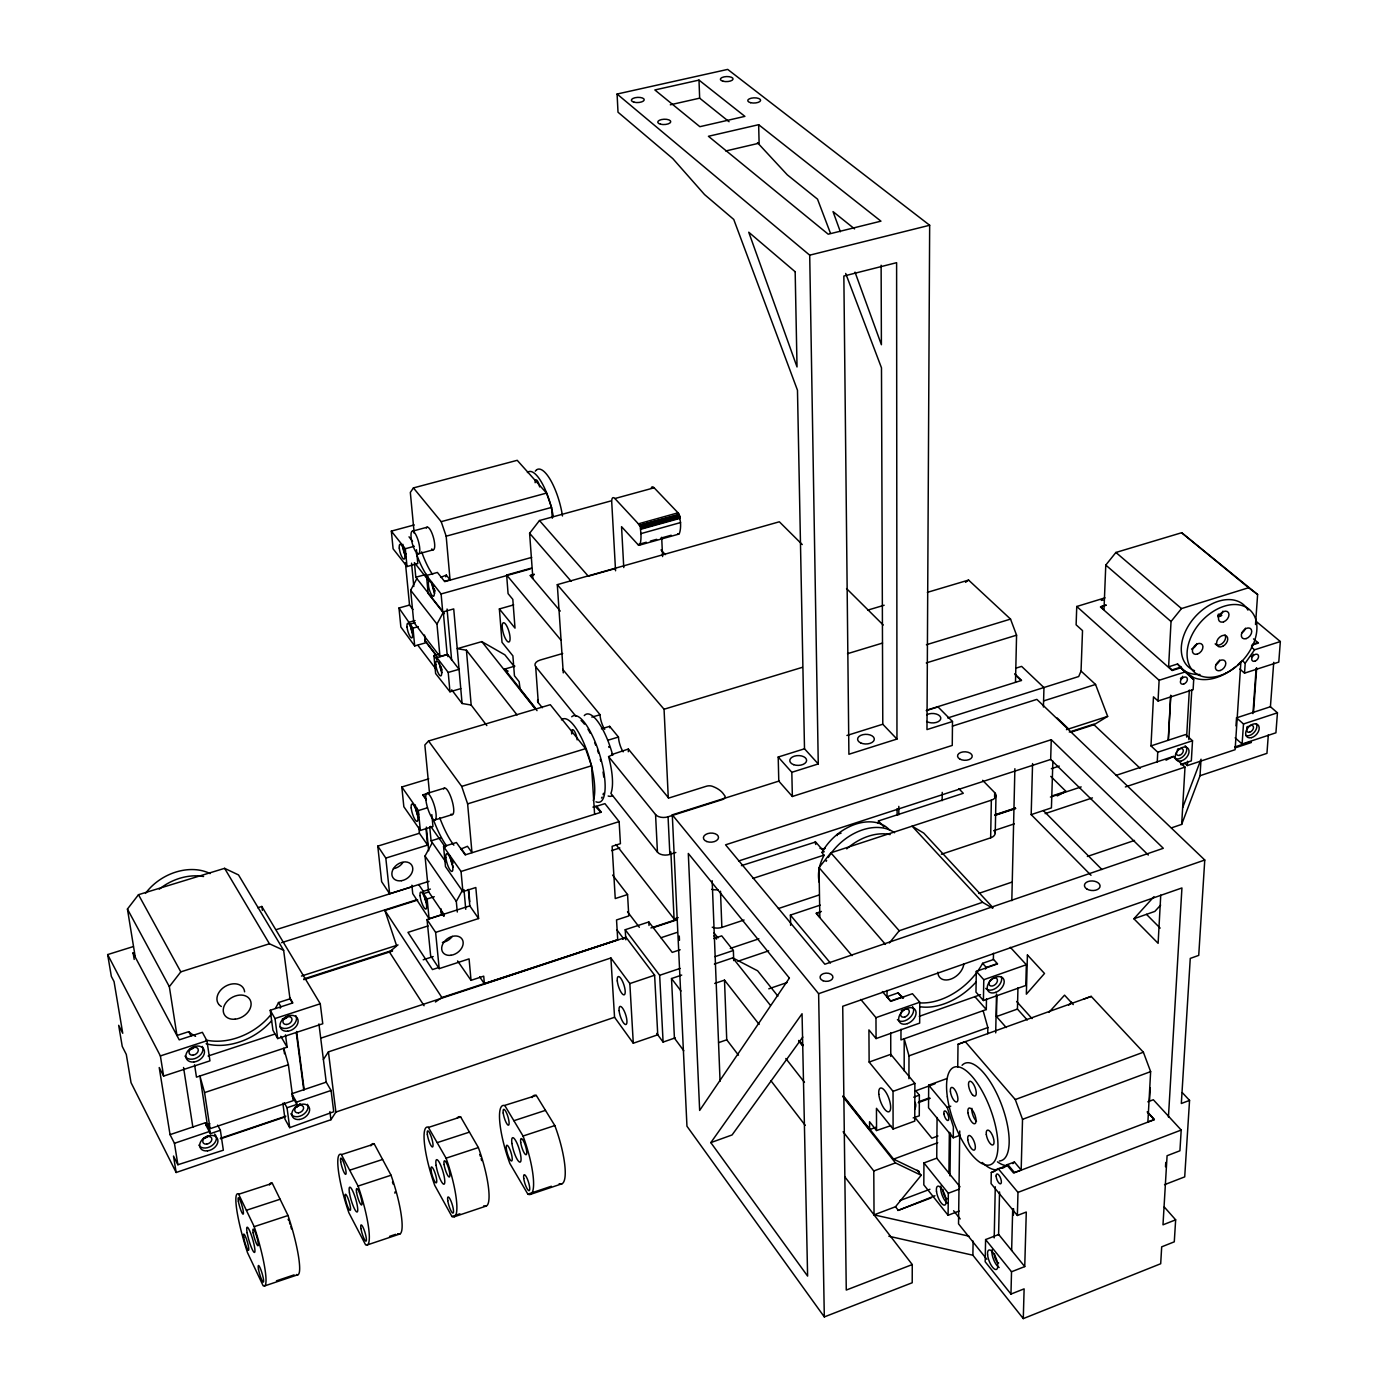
<?xml version="1.0" encoding="UTF-8"?>
<svg xmlns="http://www.w3.org/2000/svg" width="1388" height="1388" viewBox="0 0 1388 1388"><rect width="100%" height="100%" fill="white"/><g stroke="black" fill="none" stroke-linecap="round" stroke-linejoin="round"><path stroke-width="1.5" d="M900.968 1029.237L900.968 1039.924L986.295 1009.544L986.486 998.909M904.178 1070.877L904.195 1038.779L908.984 1055.852L908.932 1078.719M844.876 1176.92L912.263 1264.572L912.211 1282.755L824.316 1316.917L686.956 1126.223L672.295 814.843L779.397 780.924M882.386 991.553L890.68 1001.355L912.454 993.721L919.758 1002.223L919.671 1023.112L876.071 1038.571L868.923 1029.913L869.131 1062.063L890.784 1054.325L914.883 1083.438L914.761 1121.088L893.091 1129.051L876.453 1108.318L876.557 1130.543L890.801 1125.633M915.785 1090.777L919.359 1095.115L919.272 1115.813L913.183 1117.913M937.074 1117.496L936.744 1158.165L923.94 1162.953L923.818 1184.849L948.091 1215.263L959.108 1211.047M804.502 748.791L797.475 390.236L733.749 219.443L704.549 194.563L672.816 158.614L618.007 112.202L617.087 94.037L727.694 69.4L929.665 225.255L926.976 729.585L952.498 721.517L952.255 745.425L792.357 796.486L778.789 781.114L778.2 757.033L804.502 748.791L818.261 763.938L791.819 772.301L778.2 757.033M946.946 1078.545L928.676 1085.173L928.537 1107.815L953.261 1137.778L960.236 1135.193M942.157 800.685L942.226 792.375M948.091 1215.263L948.316 1193.246L923.94 1162.953M948.924 1173.172L949.357 1132.382M949.999 1175.862L950.468 1133.024M953.261 1137.778L953.383 1126.796L947.258 1107.485L928.676 1085.173M957.737 1067.181L958.015 1044.296L965.267 1041.642L1015.287 1099.556L1022.522 1119.335L1021.169 1169.997L1014.489 1172.53L1007.757 1164.515L1007.029 1165.347A59.129 22.243 69.5 0 1 1005.242 1166.805M959.733 1130.994L958.535 1223.869L986.833 1259.28M993.27 959.125L997.59 963.879L976.302 971.34L975.972 992.108L983.415 1000.505L1025.784 985.48L1026.339 964.729L1010.308 947.275M1164.272 1206.987L1175.653 1219.826L1174.283 1241.826L1161.687 1246.84L1160.698 1263.739L1023.286 1318.6L972.884 1255.22L973.109 1241.115M741.418 865.644L815.277 842.1A12.388 8.814 -41.8 0 0 815.797 844.494M983.415 1000.505L983.78 979.702L976.302 971.34M941.376 854.245L990.65 837.832L991.344 800.182A9.404 5.552 1.6 0 0 994.693 792.635L982.617 780.316M987.736 1033.782L987.857 1027.571L983.12 1010.672M1010.967 1294.067L1011.522 1271.772L1024.743 1266.585L998.701 1234.505L985.601 1239.571L985.168 1261.744L1010.967 1294.067L1024.118 1288.862L1023.286 1318.6M994.606 796.816L994.693 792.635M995.248 833.043L995.994 795.428M993.496 953.261L993.374 959.559L982.583 963.324L981.698 964.938A56.318 38.239 -42.1 0 1 941.827 999.169L939.433 1000.019A56.318 38.239 -42.1 0 1 920.886 1002.934M837.12 835.593L837.138 834.431L841.076 833.147M1147.425 1112.118L1154.33 1119.665L1013.587 1173.034L1006.977 1165.139L991.292 1172.53L991.067 1183.6L1017.369 1215.472L1026.287 1212.036L1024.743 1266.585M995.699 1032.863L996.497 993.947M1006.231 1027.536L996.497 1016.554L996.931 995.265M994.207 1237.905L995.283 1186.809M998.579 1235.285L999.551 1191.945M1015.495 682.202L1016.571 635.184L1010.533 619.1L968.581 580.08L927.392 592.346M1011.817 900.691L1014.888 768.709M958.813 788.644L963.289 793.294L878.465 820.95L878.448 822.078A12.319 8.727 -42.5 0 1 878.222 823.414M1027.241 1019.989L1017.439 1009.059L1017.959 987.805M1011.644 1250.449L1012.702 1208.601M1013.414 1215.107L1013.57 1208.722M1017.369 1215.472L1017.977 1192.396L998.076 1168.505M1091.02 875.29L1031.18 814.617L1032.568 763.574M1043.412 707.013L1043.967 687.598L1021.603 666.379L1016.033 668.114M1148.31 855.043L1050.664 759.462L1051.271 739.7L725.56 844.824L824.854 964.226L1163.318 848.294L1051.271 739.7M1052.885 761.179L1051.427 807.885L1031.18 814.617M1105.022 597.846L1076.758 606.487L1076.116 624.826L1082.519 630.603L1081.044 671.063L1078.702 676.529L947.709 717.96M1140.155 768.31L1093.97 724.744L1107.659 716.381L1095.548 684.457L1081.044 671.063M1255.515 624.531L1257.615 594.515L1181.656 532.732L1115.9 552.459L1105.785 565.072L1103.998 609.575L1100.753 606.695L1105.993 605.099M1157.228 762.29L1157.748 752.209L1150.982 745.911L1153.48 696.845L1158.043 700.992L1193.125 689.68L1193.697 679.721L1180.928 667.749L1172.149 670.543L1100.406 606.955L1106.115 605.203M1158.043 700.992L1159.119 680.276L1076.758 606.487M1235.875 666.483A47.366 32.34 -48.3 0 1 1217.155 677.327L1215.229 677.951A47.366 32.34 -48.3 0 1 1193.94 677.726L1186.046 672.538A47.313 32.34 -48.3 0 1 1181.639 667.992L1180.997 667.038L1172.045 669.884L1168.609 666.83L1171.038 621.512L1181.5 608.569L1248.593 587.731L1257.615 594.515M1168.245 739.908L1170.674 695.336M1168.366 740.203L1170.795 695.475M958.015 1044.296L1091.194 996.393L1143.382 1052.225L1150.635 1071.623L1147.893 1121.955L1154.348 1119.509L1147.303 1111.805M1149.524 1100.875L1150.236 1087.914M1160.75 895.087L1158.112 943.32L1133.892 918.769L1153.949 896.683M1186.619 737.08L1189.342 690.044M1171.437 827.873L1181.674 824.385L1185.005 767.113L1173.433 756.425L1116.021 775.389M1237.593 664.973A47.366 32.34 -48.3 0 0 1240.889 661.781L1235.112 749.694L1187.347 765.569L1187.608 761.249M1188.874 739.683L1191.772 690.062M1165.504 1166.77L1165.764 1162.433M1168.436 1117.045L1181.934 887.956L842.724 1006.283L846.264 1290.059L912.263 1264.572M1150.982 745.911L1185.664 734.53L1192.518 740.758L1191.338 760.867L1181.153 764.25M1181.674 824.385L1200.03 775.719L1201.036 759.219L1182.645 807.677M1147.841 1101.812L1153.324 1099.747L1181.205 1130.04L1179.921 1150.773L1167.082 1155.718L1162.988 1224.823L1175.653 1219.826M1182.298 1092.634L1189.551 1100.389L1184.71 1176.868L1164.532 1184.693M952.411 726.132L1036.871 699.379L1204.767 860.022L1198.729 955.378L1190.262 958.414L1181.327 1103.495L1189.551 1100.389M1235.979 725.855L1236.535 717.856L1270.419 706.735L1277.446 712.807L1275.919 732.795L1242.104 744.02L1235.164 737.843M1244.533 673.128L1245.21 663.204L1254.579 649.792L1280.343 641.551L1278.782 662.093L1244.533 673.128L1239.831 669.085M1242.104 744.02L1243.492 723.981L1236.535 717.856M1252.93 713.623L1256.14 668.357M1253.52 712.287L1256.678 667.819M1268.32 734.894L1266.949 753.354L1200.03 775.719M1270.419 706.735L1273.733 662.319M440.638 577.391L446.294 575.1L450.042 579.768L444.576 581.294M446.294 575.1L446.103 575.864A44.277 12.388 74.6 0 1 445.791 576.835M460.816 849.074L467.478 846.298L471.972 852.596L467.617 803.86L461.701 786.406L428.562 740.984L424.849 744.957L429.482 792.947L422.681 794.873L426.272 799.939M595.747 806.896L600.831 812.206M292.382 1002.899L289.988 998.822L278.502 1002.552L277.756 1004.114A55.85 41.449 -30.7 0 1 275.327 1008.417M280.133 1008.209L280.879 1006.647L278.502 1002.552M439.961 656.489L436.977 624.097L443.327 612.247L447.144 654.425L439.961 656.489L413.763 622.31L410.675 590.264L416.868 578.588M444.108 914.553L428.545 891.651L425.023 856.032L432.327 842.637M457.294 912.02L456.305 901.419L462.863 889.517M985.428 969.084L986.313 967.471L997.122 963.688M819.232 882.3A45.179 31.82 -42 0 1 823.952 855.511L821.991 852.475L823.119 850.48A45.127 31.803 -41.9 0 1 889.448 829.885L889.76 830.25M133.422 946.529L107.657 954.58L111.335 976.371L114.059 981.628L122.734 1033.279L118.674 1025.316L122.248 1046.431L126.291 1054.429L131.045 1082.675L176.155 1172.496L330.934 1119.734L335.896 1112.066L614.554 1017.283L633.292 1043.221L657.756 1034.806L654.616 975.226L626.04 937.299L320.68 1038.207M323.387 1059.46L328.418 1051.878L610.894 957.98L629.84 983.572L633.292 1043.221M552.285 518.227L551.557 507.401L546.525 493.087L517.221 460.313L413.433 487.917L410.328 492.428L414.197 533.218M710.83 1142.619L802.056 1013.743L807.608 1276.092L710.83 1142.619L732.083 1134.95L802.784 1037.044M135.243 957.043L127.436 909.053L138.488 894.687L224.613 868.333L238.51 874.926L283.638 950.294L289.988 998.822M195.569 1036.333A55.85 41.449 -30.7 0 1 190.191 1032.88L188.733 1031.666L176.97 1035.483L169.336 986.66L180.804 971.86L269.428 943.771L283.638 950.294M534.276 574.545L530.476 575.604L532.888 578.466L529.609 533.27L539.481 520.535L611.032 500.912M820.1 912.228L816.508 913.425L819.857 917.381L819.024 867.621L830.857 852.822L991.344 800.182M889.361 942.99L899.216 930.758L982.548 902.304L992.68 908.203M843.123 1131.775L873.781 1170.969L874.041 1214.864L895.503 1206.745L921.198 1175.289L917.138 1170.223M1021.169 1169.997L1014.42 1161.999L1013.691 1162.832A59.077 22.347 69.5 0 1 1012.824 1163.63M1048.964 1012.32L1064.544 995.161L1073.254 1004.6M1068.656 1005.242L1071.536 1002.119M1160.646 905.097L1154.833 911.413L1133.892 918.769M965.528 582.318L968.581 580.08M435.433 1001.997L441.887 997.521L617.729 939.745L484.395 983.797L479.658 976.805M622.744 939.346L626.04 937.299M1001.858 1168.176L1006.977 1165.139M1057.257 795.914L1065.932 791.351L1050.768 776.378M1166.024 760.19L1173.433 756.425M1017.977 1192.396L1181.205 1130.04M1007.757 1164.515L1014.42 1161.999M1000.071 1168.106L995.491 1169.789A59.164 22.173 69.6 0 1 982.253 1162.467M991.292 1172.53L994.832 1171.194M897.88 1210.51L934.974 1195.762M899.823 1209.781L931.07 1197.948M948.316 1193.246L959.403 1189.048M899.702 1200.672L929.943 1189.273M873.781 1170.969L895.451 1162.901L921.198 1175.289M1022.522 1119.335L1150.635 1071.623M937.941 1135.974L931.869 1138.229L914.761 1117.271M844.633 1097.492L893.577 1159.136L937.75 1142.74M1015.287 1099.556L1143.382 1052.225M842.88 1095.965L869.599 1129.624L876.036 1127.264M947.258 1107.485L950.745 1106.201M1083.334 999.273L1091.194 996.393M918.873 1101.673L928.884 1098.029M918.197 1102.679L930.255 1098.272M914.935 1091.089L934.991 1083.802M913.72 1097.179L919.359 1095.115M282.857 1103.286L285.008 1119.196L289.71 1127.646L333.727 1111.753L331.073 1090.465L326.232 1082.154L318.928 1023.928M893.091 1129.051L893.039 1091.35L914.883 1083.438M996.497 1016.554L1017.439 1009.059M908.984 1055.852L987.857 1027.571M919.307 1016.328L980.483 994.693M860.786 999.447L875.967 1017.647L919.758 1002.223M983.78 979.702L1026.339 964.729M887.019 990.39L887.036 996.723L898.123 992.854L899.25 994.12A56.318 38.239 -42.1 0 0 903.605 997.746M902.877 998.371L901.732 997.105L890.645 1000.991L887.036 996.723M718.62 1042.631L726.739 1039.803L738.485 1055.192M672.295 814.843L818.625 993.687L1204.767 860.022M656.732 1033.418L663.1 1042.076L675.331 1037.842M768.796 988.811L787.065 982.548M978.714 893.421L1011.522 882.265M1087.377 856.465L1134.534 840.434M714.699 983.45L724.501 980.119L759.149 1024.413M737.896 961.259L768.674 950.849M220.432 1138.316L285.841 1116.178M220.518 1138.802L284.714 1117.062M730.296 948.438L758.906 938.809M217.638 1125.13L220.362 1130.266L210.386 1133.632L205.875 1125.061L209.866 1123.725M629.84 983.572L654.616 975.226M680.155 949.756L672.226 952.394L648.821 921.944L625.225 929.717L659.664 975.296L680.137 968.408M714.941 956.679L733.367 950.485L733.731 960.617M210.074 1128.687L204.574 1092.599L199.907 1075.995L207.072 1122.979L210.074 1128.687L293.18 1100.684L288.392 1064.735L283.759 1048.304L284.488 1053.752M174.437 1143.296L210.022 1131.289L205.528 1122.719L170.047 1134.638L174.437 1143.296L177.89 1164.74L223.347 1150.218L220.362 1130.266M289.71 1127.646L287.038 1107.745L296.841 1104.449L296.529 1102.124L331.073 1090.465M683.798 1050.785L674.429 1038.155L671.514 978.54L681.716 975.087M714.386 964.07L732.743 957.859L757.622 970.802L777.905 996.15M790.639 925.362L790.397 915.091L820.221 905.115M821.384 911.465L816.075 913.235L851.989 955.655M326.232 1082.154L291.775 1093.744L296.529 1102.124M389.525 1236.378L395.615 1234.331M367.352 1244.897L399.935 1233.967M451.915 1216.478L452.384 1216.721A46.88 9.647 73.2 0 0 455.819 1215.021L456.166 1214.066A46.88 9.647 73.2 0 0 452.384 1178.811L451.621 1175.844A46.88 9.647 73.2 0 0 446.069 1158.182L428.25 1127.143A46.88 9.647 73.2 0 0 424.988 1129.294L424.659 1130.3A46.88 9.647 73.2 0 0 428.562 1165.209L429.326 1168.089A46.88 9.647 73.2 0 0 434.704 1185.3L451.915 1216.478L459.879 1213.806M454.362 1216.738L486.321 1206.016M559.208 1183.634L559.728 1183.843A46.359 11.052 72.8 0 0 563.684 1182.003L564.118 1181.032A46.359 11.052 72.8 0 0 561.203 1145.933L560.44 1143.001A46.359 11.052 72.8 0 0 554.818 1125.564L536.323 1095.462L504.382 1105.49A46.533 10.653 72.9 0 0 500.738 1107.745L500.357 1108.752A46.533 10.653 72.9 0 0 503.688 1143.573L504.434 1146.436A46.533 10.653 72.9 0 0 509.864 1163.491L527.856 1194.148L551.366 1186.254M530.546 1194.339L561.984 1183.773M276.472 1280.812L294.135 1274.878M264.622 1285.93L298.073 1274.67M712.252 927.219A9.629 6.02 -2.3 0 0 721.864 927.392L744.072 920.001M778.39 908.55L818.781 895.104M713.796 938.496L721.725 935.859L733.367 950.485M1180.98 764.84L1185.092 763.487L1187.347 765.569M1234.817 746.97L1250.935 741.626M660.948 937.75L677.066 932.406M1235.251 747.854L1251.351 742.511M204.574 1092.599L288.392 1064.735M993.704 830.718L1014.264 823.882M1045.129 813.611L1092.443 797.892M1125.356 786.944L1185.005 767.113M1157.748 752.209L1192.518 740.758M1243.492 723.981L1277.446 712.807M457.589 960.947L471.035 980.344L483.718 976.163L484.395 983.797M615.925 844.511L674.082 918.96L678.177 917.607M285.494 1034.893L287.125 1047.194L196.471 1077.14L194.563 1064.77M650.903 927.947L677.483 919.168M653.28 927.652L675.678 920.244M995.092 814.756L1015.374 808.059M1051.792 796.035L1065.932 791.351M995.317 814.982L1015.582 808.284M995.075 815.363L1015.582 808.579M1050.421 797.059L1081.183 786.909M254.212 1226.645A48.042 7.079 73.7 0 1 259.66 1244.828L260.458 1247.864A48.042 7.079 73.7 0 1 265.802 1283.432L265.611 1284.351A48.042 7.079 73.7 0 1 263.13 1285.722L247.498 1252.653A48.042 7.079 73.7 0 1 242.206 1234.956L241.425 1232.006A48.042 7.079 73.7 0 1 236.012 1196.768L236.186 1195.797A48.042 7.079 73.7 0 1 238.51 1193.94L254.212 1226.645L288.027 1215.524A47.851 7.53 73.6 0 1 293.51 1233.602L294.291 1236.639A47.851 7.53 73.6 0 1 299.374 1272.154L299.149 1273.074A47.851 7.53 73.6 0 1 296.494 1274.496M821.991 852.475L824.194 851.746L815.277 841.562M208.096 1056.008L274.824 1034.095M752.99 878.413L824.229 855.043M170.047 1134.638L159.221 1067.545L163.628 1076.082L209.952 1060.848L206.933 1040.74L202.37 1032.325L179.226 1039.855L132.918 952.758M289.606 997.399L292.868 1002.917L270.226 1010.273L272.95 1030.278L277.704 1038.571L322.762 1023.754L320.264 1003.767L261.829 906.468L257.734 907.735M358.087 1186.063A47.348 8.484 73.4 0 1 363.587 1203.934L364.385 1206.918A47.348 8.484 73.4 0 1 368.861 1242.312L368.583 1243.249A47.348 8.484 73.4 0 1 365.582 1244.81L348.856 1212.73A47.348 8.484 73.4 0 1 343.513 1195.328L342.749 1192.413A47.348 8.484 73.4 0 1 338.169 1157.366L338.412 1156.378A47.348 8.484 73.4 0 1 341.257 1154.348L358.087 1186.063L391.052 1175.237A47.157 8.918 73.3 0 1 396.569 1193.021L397.35 1196.005A47.157 8.918 73.3 0 1 401.566 1231.347L401.253 1232.284A47.157 8.918 73.3 0 1 398.096 1233.897L397.645 1233.654M446.069 1158.182L478.374 1147.581A46.706 10.063 73.1 0 1 483.944 1165.157L484.707 1168.106A46.706 10.063 73.1 0 1 488.229 1203.327L487.847 1204.281A46.706 10.063 73.1 0 1 484.273 1206.016L483.787 1205.79M504.885 1105.681L523.05 1136.026L554.818 1125.564M738.607 860.994L1050.664 759.462M107.657 954.58L160.383 1055.921L206.933 1040.74M270.226 1010.273L274.998 1018.532L320.264 1003.767M438.573 967.575L432.466 969.57L407.968 932.372L428.077 925.917M427.036 919.567L435.624 932.372L478.582 918.544L469.803 905.878L427.036 919.567L430.644 955.742L439.198 968.633L469.075 958.882L471.035 980.344M1051.375 768.657L1059.252 766.089M349.811 1170.153L382.585 1159.466L391.052 1175.237M437.307 1142.602L469.439 1132.122L478.374 1147.581M513.89 1120.706L545.484 1110.365M246.474 1210.249L280.098 1199.249L288.027 1215.524M423.201 959.785L433.195 956.558M617.729 939.745L616.532 919.949L628.781 915.941L627.567 894.549L615.248 898.557L612.125 846.298L620.419 843.661L619.135 821.609L604.925 803.635L596.632 806.22L601.334 812.188L465.171 854.887L456.426 842.516L443.57 846.541L445.461 866.563L462.898 891.634L475.824 887.522L478.582 918.544M341.674 1154.556L374.274 1143.99L382.585 1159.466M428.701 1127.334L460.677 1116.958L469.439 1132.122M238.857 1194.183L272.326 1183.322L280.098 1199.249M584.279 715.601A42.872 13.273 73.2 0 1 612.576 754.708L608.586 756.616L609.141 758.716A42.889 13.221 73.2 0 1 610.894 793.416L657.444 852.128A9.317 5.639 -3 0 0 669.866 854.418L675.835 852.492M301.474 976.042L398.044 944.933M1066.452 729.654L1107.659 716.381M303.798 978.939L392.492 950.329M1069.281 732.066L1094.004 724.085M303.816 979.65L392.509 951.04M1071.31 732.049L1093.97 724.744M411.872 885.197L412.739 893.612L429.1 918.717L441.505 914.744L440.916 908.724M1168.609 666.83L1177.527 663.985L1180.997 667.038M1252.739 644.171L1257.979 642.505M1251.577 645.246L1258.448 643.043L1253.538 638.914M611.588 850.601L619.829 847.964M1159.119 680.276L1185.56 671.827M896.96 739.058L848.901 754.257L843.852 276.038L896.613 262.679L896.96 739.058L882.785 724.241L881.484 367.837L845.691 273.453M418.708 884.555L423.288 891.322L430.384 889.083M423.288 891.322L423.514 893.629L428.84 891.946M608.586 756.616L655.552 814.548A9.386 5.587 -3 0 0 668.062 816.803L722.246 799.627A5.396 3.192 -2.2 0 0 724.206 798.603L725.23 796.417L722.922 793.259A29.408 17.454 -2.5 0 0 712.894 786.51A6.073 3.591 -2.3 0 0 706.405 786.233L668.686 798.083L628.33 749.052L611.796 754.569M281.521 942.678L417.042 899.684M1044.036 700.784L1095.548 684.457M424.069 1005.727L389.386 951.925L396.69 945.974L384.892 910.459L417.719 900.049M423.514 893.629L427.14 898.99L434.253 896.717M377.779 846.125L385.812 858.096L427.608 845.101L419.402 833.268L377.779 846.125L381.631 881.658L389.629 893.733L429.048 881.311M276.42 929.578L412.791 886.568M443.57 846.541L461.042 871.473L619.135 821.609M592.936 807.105L596.042 806.116M926.525 710.222L1021.568 680.432L1014.645 673.822M846.923 735.484L882.785 724.241M926.299 710.587L938.028 706.926L952.498 721.517M428.753 778.841L401.826 786.996L403.839 806.723L420.338 830.423L432.969 826.519L431.824 814.617M429.69 826.623L431.078 840.85L440.968 837.779M467.617 803.86L591.531 765.777L585.58 748.653L550.307 704.705L428.562 740.984M926.282 662.926L1016.571 635.184M434.912 819.944A13.845 3.557 73.4 0 0 431.946 799.21A13.845 3.557 73.4 0 0 426.012 800.911A13.845 3.557 73.4 0 0 434.912 819.944L452.436 814.548M401.826 786.996L418.361 810.575L427.417 807.799M426.983 793.433L444.507 788.106M608.152 740.168L618.458 737.028A11.833 3.748 73.2 0 0 623.16 751.828M461.701 786.406L585.58 748.653M926.403 644.743L1010.533 619.1M802.264 544.564L779.345 521.784L557.299 584.643L664.054 709.233L802.16 667.402M847.513 653.679L882.56 643.06M601.42 728.839L609.644 726.34L618.458 737.028M591.826 717.093L599.998 714.803A11.694 3.678 73.3 0 0 604.752 729.394M867.674 610.147L884.156 605.237M513.681 604.89L499.368 608.95L502.022 642.349L512.901 655.865L514.445 675.783L519.129 681.664L520.049 688.656M439.319 654.06L433.941 655.604L435.624 673.544L449.972 691.779L460.764 688.621M536.063 708.852L504.538 669.137L514.879 666.119M562.695 653.488L540.21 660.046A8.744 4.841 -4.3 0 0 535.664 666.656L538.301 702.727L542.309 707.741M436.908 657.652L448.22 672.434L459.064 669.294L447.682 654.546L436.908 657.652L437.116 659.751L433.941 655.604M514.341 666.656L504.885 654.841L481.81 641.62L457.242 648.682L466.42 650.209L517.047 714.924M412.982 609.54L409.529 605.064L398.981 608.013L400.854 626.977L414.7 645.941L425.301 642.922L424.555 635.062M398.981 608.013L412.982 628.157L418.291 626.647M531.691 557.386L444.733 581.624L437.411 572.446L426.48 575.482L428.146 593.439L442.737 612.021L453.72 608.916L462.083 703.49L471.174 705.052L486.824 725.56M409.72 622.067L415.029 620.575M409.928 624.149L415.22 622.657M614.728 568.716L588.286 576.194L539.481 520.535M499.368 608.95L515.017 628.122L512.814 599.373L508.077 593.648L506.637 575.031L531.483 568.074M426.48 575.482L441.106 593.96L530.112 569.028M623.767 567.571L621.546 526.677L637.977 544.582L646.288 542.24M650.434 541.077L656.663 539.325M660.809 538.162L671.185 535.248M534.259 574.302L530.129 575.465L560.266 611.084M639.243 545.224L678.697 534.137M615.561 570.78L611.726 502.092A8.658 2.897 74.6 0 1 614.901 498.535L638.411 523.849L678.038 512.814A5.049 1.787 74.4 0 1 679.079 514.341L680.536 522.565A27.344 9.577 74.5 0 1 679.513 533.044A5.691 1.995 74.3 0 1 677.639 533.721M638.411 523.849A5.066 1.718 74.4 0 1 639.417 525.393L679.079 514.341M639.417 525.393L679.305 514.844M639.642 525.896L679.53 515.382M639.868 526.434L679.721 515.937M640.076 526.989L679.912 516.51M637.977 544.582A5.726 1.943 74.3 0 0 640.024 544.131A27.482 9.3 74.5 0 0 640.909 533.634L640.406 528.151L680.068 517.099M640.545 528.741L680.189 517.689M640.649 529.314L680.294 518.262M640.909 533.634L680.536 522.565M428.753 580.757L414.422 562.643L415.81 577.252L426.255 574.354M418.447 553.864A11.729 3.227 74.6 0 0 416.608 536.306A11.729 3.227 74.6 0 0 411.126 537.451A11.729 3.227 74.6 0 0 418.447 553.864L433.351 549.769M414.214 524.942L391.347 531.118L393.099 548.815L407.014 566.53L417.788 563.563L416.469 549.735M450.042 579.768L446.173 536.184L551.557 507.401M391.347 531.118L405.296 548.746L414.301 546.282M614.901 498.535L654.13 487.795L678.038 512.814M413.433 487.917L441.193 521.662L546.525 493.087M412.323 531.222L427.226 527.18M617.087 94.037L809.707 255.166L929.665 225.255M1002.188 1168.002L1003.264 1167.742A59.129 22.243 69.5 0 0 1004.27 1167.343M725.751 150.98L759.115 143.19L758.646 124.694L708.435 136.284L828.22 234.208L880.946 221.16L758.646 124.694M670.317 104.794L699.656 98.166L729.064 121.71M698.997 80.105L654.858 89.96L699.864 126.69L744.888 116.366L698.997 80.105L699.656 98.166M874.041 1214.864L968.963 1236.153M888.858 1236.222L972.884 1255.22M536.323 1095.462L535.82 1095.288A46.359 11.052 72.8 0 0 532.02 1097.578M460.677 1116.958L460.209 1116.785A46.706 10.063 73.1 0 0 457.19 1118.138M527.856 1194.148L528.377 1194.374A46.533 10.653 72.9 0 0 532.177 1192.587L532.593 1191.615A46.533 10.653 72.9 0 0 529.418 1156.464L528.637 1153.515A46.533 10.653 72.9 0 0 523.05 1136.026M374.274 1143.99L373.84 1143.781A47.157 8.918 73.3 0 0 371.602 1144.406M893.577 1159.136L919.307 1171.541M504.538 669.137L508.112 671.167M272.326 1183.322L271.944 1183.079A47.851 7.53 73.6 0 0 270.434 1183.166M854.557 228.899L833.026 211.601L840.365 231.761M1181.656 532.732L1248.593 587.731M1255.689 621.009L1280.343 641.551M1251.421 647.12L1254.579 649.792M1115.9 552.459L1181.5 608.569M1242.087 660.514L1245.21 663.204M1105.785 565.072L1171.038 621.512M1193.697 679.721L1180.928 667.749M1015.426 675.054L1021.082 680.45M1057.083 717.908L1068.292 728.631M846.559 588.581L883.236 625.016M1043.342 810.575L1101.916 869.513M1146.471 914.345L1160.142 928.104M757.449 142.652L787.308 174.853L817.515 199.143L830.475 233.288M661 549.943L665.338 554.627M992.906 907.596L923.749 833.095L912.072 826.155L982.548 902.304M878.465 820.95L883.688 826.675M982.583 963.324L986.313 967.471M1016.641 1001.494L1032.047 1018.584M974.81 996.567L986.295 1009.544M830.857 852.822L899.216 930.758M529.609 533.27L571.162 581.294M819.024 867.621L885.475 944.413M898.123 992.854L901.732 997.105M506.637 575.031L560.804 639.955M790.397 915.091L830.423 963.064M562.713 669.346L599.998 714.629M869.131 1062.063L893.039 1091.35M611.761 754.135L612.733 755.332M936.744 1158.165L960.01 1186.827M535.664 666.656L575.916 716.312M985.601 1239.571L1011.522 1271.772M953.608 1210.752L960.184 1218.942M409.026 536.826L412.566 541.372M876.557 1130.543L869.547 1121.73L869.599 1129.624M714.022 932.892L718.012 937.906M800.529 1041.954L803.201 1045.32M519.667 688.778L537.017 710.639M798.777 1040.41L802.784 1045.459M481.81 641.62L535.386 709.147M732.743 957.859L770.392 1005.311M798.638 1040.896L802.663 1045.979M843.002 1096.815L895.451 1162.901M713.952 935.859L716.52 939.121M415.81 577.252L444.42 613.635M785.816 1058.506L804.467 1082.362M895.503 1206.745L897.88 1209.798M410.675 590.264L436.977 624.097M770.878 1080.662L805.231 1125.356M612.611 875.099L627.567 894.549M424.607 639.955L436.3 655.24M425.11 641.013L436.942 656.489M627.532 911.795L639.348 927.271M671.514 978.54L680.988 990.997M417.979 645.42L436.144 669.328M451.707 689.819L462.083 703.49M616.845 929.734L623.333 938.375M423.184 794.856L426.376 799.349M461.059 848.311L465.518 854.626M446.589 845.899L445.635 844.563A52.293 13.654 73.3 0 1 433.438 819.753M430.696 826.328L445.322 847.166M431.078 840.85L445.635 861.757M425.023 856.032L456.305 901.419M440.655 910.649L444.229 915.924M441.297 912.627L443.674 916.132M1177.527 663.985L1178.169 664.939M384.892 910.459L441.887 997.521M224.613 868.333L269.428 943.771M280.844 1036.298L287.125 1047.194M292.087 1096.069L296.841 1104.449M284.21 1102.714L287.038 1107.745M138.488 894.687L180.804 971.86M127.436 909.053L169.336 986.66M188.733 1031.666L190.989 1035.864M177.89 1164.74L173.5 1156.048L176.155 1172.496M855.008 272.117L881.397 344.727L881.12 265.229M441.193 521.662L446.173 536.184M600.258 759.167L600.813 761.266M133.161 953.122L134.202 959.42M160.383 1055.921L163.628 1076.082M183.546 1067.493L192.897 1127.368M205.528 1122.719L205.875 1125.061M210.022 1131.289L210.386 1133.632M261.829 906.468L262.367 910.389M274.998 1018.532L277.704 1038.571M296.598 1031.51L304.163 1089.58M296.286 1032.689L303.781 1090.101M329.91 1111.562L330.934 1119.734M328.418 1051.878L335.896 1112.066M385.812 858.096L389.629 893.733M418.361 810.575L420.338 830.423M427.14 898.99L429.1 918.717M418.794 827.196L419.402 833.268M426.342 827.092L428.666 850.723M426.012 828.862L427.608 845.101M435.624 932.372L439.198 968.633M411.559 563.164L413.798 586.482M405.296 548.746L407.014 566.53M412.982 628.157L414.7 645.941M405.417 562.799L409.529 605.064M447.682 654.546L447.873 656.645M468.814 890.957L469.786 901.645M468.311 889.396L469.803 905.878M441.106 593.96L442.737 612.021M448.22 672.434L449.972 691.779M463.974 889.621L465.761 909.296M461.042 871.473L462.898 891.634M447.057 609.037L451.655 660.237M609.644 726.34L609.662 726.549A11.694 3.678 73.3 0 1 609.679 727.746M466.42 650.209L471.174 705.052M628.33 749.052L628.348 749.485A11.833 3.748 73.2 0 1 628.296 751.741M557.299 584.643L563.268 672.885M591.531 765.777L594.585 814.166M610.894 957.98L614.554 1017.283M625.225 929.717L625.815 939.815M648.821 921.944L649.011 925.466M655.552 814.548L657.444 852.128M659.664 975.296L663.1 1042.076M664.054 709.233L668.287 797.874M670.872 851.937L674.082 918.96M668.062 816.803L669.866 854.418M661.677 537.26L662.579 556.571M679.27 936.05L679.478 940.37M712.165 880.721L720.06 1081.304M724.501 980.119L726.739 1039.803M720.493 891.235L721.864 927.392M791.819 772.301L792.357 796.486M818.625 993.687L824.316 1316.917M809.707 255.166L818.261 763.938M875.967 1017.647L876.071 1038.571M890.732 1032.915L890.766 1056.442M898.817 806.376L898.817 814.791M897.099 808.718L897.116 815.19M269.446 1184.988A47.851 7.53 73.6 0 1 270.035 1183.582M288.097 1219.289A8.658 1.371 73.6 0 1 288.791 1220.694M289.519 1222.498A8.658 1.371 73.6 0 1 290.231 1224.546M290.89 1226.714A8.658 1.371 73.6 0 1 291.428 1228.848M479.71 1154.434A8.449 1.839 73 0 1 480.456 1156.412M481.116 1158.529A8.449 1.839 73 0 1 481.636 1160.611M370.839 1145.863A47.157 8.918 73.3 0 1 371.186 1145.048M392.457 1182.142A8.536 1.631 73.3 0 1 393.186 1184.155M394.921 1191.98A8.536 1.631 73.3 0 1 394.921 1193.212M926.716 714.768A8.293 4.737 0.7 0 1 938.444 714.941A8.293 4.737 0.7 0 1 938.323 721.621A8.293 4.737 0.7 0 1 926.611 721.465M947.119 1198.746A5.049 1.804 69.4 0 1 946.564 1198.607M945.957 1198.139A5.049 1.804 69.4 0 1 943.233 1189.898M947.778 1203.309A10.098 3.591 69.4 0 1 942.383 1195.779A10.098 3.591 69.4 0 1 940.873 1186.029M998.666 1262.941A5.205 1.874 68.7 0 1 995.543 1259.35A5.205 1.874 68.7 0 1 994.606 1253.832M999.169 1267.522A10.41 3.765 68.7 0 1 993.53 1259.402A10.41 3.765 68.7 0 1 992.212 1249.616M1101.309 600.414A8.033 5.673 -47.7 0 1 1103.078 600.102M1178.065 748.739A4.095 2.776 -46.6 0 1 1177.423 749.589M1185.161 745.738A8.207 5.535 -46.6 0 1 1184.294 755.298A8.207 5.535 -46.6 0 1 1174.543 758.23M1182.628 676.32A4.164 2.845 -47.5 0 1 1180.876 678.923M1247.534 726.462A4.06 2.707 -47.5 0 1 1246.771 727.191M1256.4 723.825A8.137 5.431 -47.5 0 1 1254.232 732.309A8.137 5.431 -47.5 0 1 1245.956 735.571M1253.399 654.269A4.129 2.793 -48.4 0 1 1252.861 655.171M1252.15 655.986A4.129 2.793 -48.4 0 1 1251.317 656.645M826.138 861.393A47.591 33.451 -42 0 1 826.641 860.421M828.306 857.489A47.591 33.451 -42 0 1 894.549 832.748M846.715 848.849A47.73 33.468 -42 0 1 890.159 834.587M963.827 963.949A14.956 10.115 -42.1 0 1 950.312 979.286A14.956 10.115 -42.1 0 1 937.872 972.207M976.042 982.027A56.422 38.257 -42.1 0 1 945.488 1003.385L943.094 1004.235A56.422 38.257 -42.1 0 1 920.244 1006.786M825.322 848.398A12.388 8.814 -41.8 0 1 819.996 848.328M718.012 889.673A9.699 5.968 -2.3 0 1 711.818 889.309M994.502 830.891A9.317 5.604 1.7 0 1 990.65 837.832M992.177 978.661A4.927 3.279 -42.4 0 1 997.382 981.16A4.927 3.279 -42.4 0 1 990.702 985.966A4.927 3.279 -42.4 0 1 991.136 979.408M902.287 1009.961A4.979 3.366 -41.2 0 1 901.246 1010.707M914.657 1102.003A9.785 6.454 -40.5 0 1 914.623 1109.411M1001.459 977.1A9.837 6.576 -42.4 0 1 996.306 987.892A9.837 6.576 -42.4 0 1 985.758 988.412M912.506 1006.595A9.959 6.732 -41.2 0 1 909.296 1018.219A9.959 6.732 -41.2 0 1 897.394 1019.607M535.282 471.191A38.344 12.11 74.7 0 1 536.462 469.959M536.705 469.769A38.344 12.11 74.7 0 1 562.487 515.972M527.388 472.527A38.396 12.024 74.7 0 1 553.309 516.631M535.143 482.694A5.795 1.822 74.8 0 1 536.896 480.283A5.795 1.822 74.8 0 1 539.62 486.91M426.324 528.099A11.711 3.279 74.6 0 1 433.646 538.318A11.711 3.279 74.6 0 1 431.685 548.971M432.588 574.424A44.277 12.388 74.6 0 1 421.674 551.869M428.007 577.009A44.312 12.319 74.6 0 1 416.279 553.344M651.354 487.639A8.623 3.002 74.6 0 1 654.13 487.795M405.99 553.968A3.852 1.041 74.6 0 1 405.626 553.396M404.619 550.793A3.852 1.041 74.6 0 1 404.307 547.531M412.895 631.453A3.782 1.006 74.2 0 1 412.271 629.631M413.19 634.784A7.582 2.03 74.2 0 1 410.553 625.988M442.13 672.659A7.721 2.099 74 0 1 439.371 662.145M406.302 557.23A7.703 2.099 74.6 0 1 402.936 544.356M434.826 593.162A7.842 2.169 74.3 0 1 432.015 582.457M442.217 670.057A3.869 1.058 74 0 1 440.985 666.448M435.294 591.045A3.921 1.093 74.3 0 1 434.166 588.772M433.663 586.812A3.921 1.093 74.3 0 1 433.507 585.094M962.075 1065.307A51.963 19.553 69.5 0 1 1000.974 1103.182A51.963 19.553 69.5 0 1 999.36 1160.993M976.493 1121.313A8.345 3.123 69.6 0 1 971.912 1108.37M1006.543 1165.608A59.077 22.347 69.5 0 1 997.452 1161.843M1225.031 634.975A6.68 4.563 -48.3 0 1 1223.574 642.176A6.68 4.563 -48.3 0 1 1216.599 644.899M1216.183 644.709A6.68 4.563 -48.3 0 1 1215.159 643.841M1194.53 670.664A41.588 28.419 -48.3 0 1 1194.721 617.244A41.588 28.419 -48.3 0 1 1247.951 610.113M1219.705 660.046A6.229 4.233 -48 0 1 1215.784 664.852M1245.539 628.191A6.229 4.251 -48.6 0 1 1241.618 633.015M1222.863 611.206A6.281 4.32 -48.6 0 1 1217.71 616.862M1196.838 643.581A6.263 4.303 -48 0 1 1191.529 649.046M1218.109 615.734A18.721 12.822 -48.3 0 1 1220.781 616.255M1180.945 678.003A4.164 2.845 -47.5 0 1 1180.494 678.402M1218.3 614.207A20.803 14.244 -48.3 0 1 1220.625 614.45M1217.849 615.266A20.82 14.244 -48.3 0 1 1221.787 615.439M1199.995 674.499A47.244 32.323 -48.3 0 1 1179.158 666.205M194.32 1047.159A4.945 3.626 -29.8 0 1 189.636 1049.588M207.922 1136.009A4.858 3.487 -29.9 0 1 203.689 1138.403M300.051 1103.946A4.771 3.435 -31.6 0 1 295.297 1107.26M214.62 1134.083A9.733 6.975 -30 0 1 211.791 1145.707A9.733 6.975 -30 0 1 198.848 1145.1M307.477 1104.31A9.577 6.871 -31.6 0 1 302.341 1115.119A9.577 6.871 -31.6 0 1 290.838 1113.783M202.301 1046.396A9.907 7.27 -29.9 0 1 197.148 1057.604A9.907 7.27 -29.9 0 1 185.003 1056.077M295.939 1015.79A9.733 7.148 -31.7 0 1 291.81 1026.235A9.733 7.148 -31.7 0 1 280.116 1026.808M288.426 1015.634A4.858 3.574 -31.6 0 1 282.441 1019M402.798 862.642A11.225 8.484 -34.5 0 1 393.394 868.715M452.28 936.414A11.607 8.554 -35 0 1 442.408 942.435M453.043 863.163A4.65 1.197 73.1 0 1 452.28 860.89M426.949 901.072A4.459 1.11 73 0 1 426.22 898.904M418.656 814.34A4.528 1.145 73.4 0 1 417.823 812.327M417.077 809.065A4.528 1.145 73.4 0 1 417.042 808.198M453.39 867.049A9.282 2.412 73.1 0 1 450.146 856.24M418.586 817.237A9.057 2.308 73.4 0 1 415.342 804.971M426.428 902.894A8.918 2.221 73 0 1 424.485 896.388M612.524 795.584A42.872 13.273 73.2 0 1 608.152 796.001M581.052 720.459A42.941 13.134 73.2 0 1 584.452 724.154M587.957 729.203A42.941 13.134 73.2 0 1 590.264 733.246M594.654 742.58A42.941 13.134 73.2 0 1 595.678 745.13M597.586 750.388A42.941 13.134 73.2 0 1 598.471 753.077M603.051 771.988A42.941 13.134 73.2 0 1 603.745 777.037M603.45 793.277A42.941 13.134 73.2 0 1 603.086 794.699M602.114 797.094A42.941 13.134 73.2 0 1 601.542 798.048M608.707 746.553A7.287 2.273 73.2 0 1 609.002 747.455M538.301 702.727A8.692 4.893 -4.3 0 1 537.85 699.604M145.514 893.386A47.244 35.949 -29.9 0 1 210.126 873.607M159.308 889.135A47.383 35.984 -30 0 1 203.568 876.522M288.305 1015.235A4.858 3.574 -31.6 0 1 282.527 1018.948M218.489 1003.958A14.765 10.948 -30.7 0 1 226.973 985.497A14.765 10.948 -30.7 0 1 244.618 991.83M221.351 1006.491A14.765 10.948 -30.7 0 1 218.818 1004.392M207.61 1136.009A4.858 3.487 -29.9 0 1 203.429 1138.334M299.808 1104.102A4.771 3.435 -31.6 0 1 294.95 1107.381M270.903 1014.645A55.85 41.449 -30.7 0 1 238.372 1037.409L235.839 1038.259A55.85 41.449 -30.7 0 1 206.118 1040.098M271.597 1020.753A55.954 41.466 -30.7 0 1 240.697 1041.573L238.163 1042.405A55.954 41.466 -30.7 0 1 206.135 1043.741M571.735 716.781A45.127 13.793 73.2 0 1 600.431 757.154A45.127 13.793 73.2 0 1 595.973 801.796M561.429 719.869A45.179 13.672 73.2 0 1 585.406 746.796A45.179 13.672 73.2 0 1 593.318 800.581M571.735 734.009A6.819 2.082 73.3 0 1 573.747 730.314A6.819 2.082 73.3 0 1 577.13 739.873M443.674 788.991A13.811 3.626 73.3 0 1 452.054 800.581A13.811 3.626 73.3 0 1 451.031 814.114M453.876 845.171A52.241 13.741 73.3 0 1 452.939 843.921L451.985 842.585A52.241 13.741 73.3 0 1 439.753 817.81M1027.415 954.961L1026.357 994.19L1044.505 973.474L1027.415 954.961M789.39 978.072L699.656 1110.435L688.309 853.464L789.39 978.072M1223.609 621.841L1222.255 622.154A6.298 4.32 -48.6 0 1 1219.74 614.763A6.298 4.32 -48.6 0 1 1228.536 612.75A6.298 4.32 -48.6 0 1 1223.609 621.841M795.168 271.753L748.739 232.212L797.024 366.953L795.168 271.753M972.45 1094.716L971.444 1093.397A7.86 2.95 69.7 0 1 969.345 1081.46A7.86 2.95 69.7 0 1 975.868 1090.014A7.86 2.95 69.7 0 1 972.45 1094.716M253.154 1232.804A8.692 1.301 73.7 0 0 257.89 1245.747A8.692 1.301 73.7 0 0 255.739 1233.672A8.692 1.301 73.7 0 0 253.154 1232.804M258.48 1269.222A8.64 1.267 73.6 0 0 263.2 1282.113A8.64 1.267 73.6 0 0 261.048 1270.194A8.64 1.267 73.6 0 0 258.48 1269.222M238.372 1201.349A8.571 1.267 73.8 0 0 243.004 1214.153A8.571 1.267 73.8 0 0 240.922 1202.32A8.571 1.267 73.8 0 0 238.372 1201.349M243.733 1237.523A8.519 1.249 73.7 0 0 248.348 1250.345A8.519 1.249 73.7 0 0 246.301 1238.703A8.519 1.249 73.7 0 0 243.733 1237.523M247.151 1232.891A13.151 1.943 73.7 0 0 254.316 1252.444A13.151 1.943 73.7 0 0 251.002 1234.14A13.151 1.943 73.7 0 0 247.151 1232.891M520.708 1142.428A8.415 1.943 72.9 0 0 525.948 1154.747A8.415 1.943 72.9 0 0 524.369 1142.879A8.415 1.943 72.9 0 0 520.708 1142.428M523.744 1178.447A8.363 1.909 72.8 0 0 528.949 1190.713A8.363 1.909 72.8 0 0 527.353 1178.985A8.363 1.909 72.8 0 0 523.744 1178.447M503.219 1113.02A8.311 1.909 73.1 0 0 508.32 1125.217A8.311 1.909 73.1 0 0 506.811 1113.575A8.311 1.909 73.1 0 0 503.219 1113.02M506.342 1148.778A8.259 1.874 72.9 0 0 511.409 1161.01A8.259 1.874 72.9 0 0 509.934 1149.542A8.259 1.874 72.9 0 0 506.342 1148.778M511.929 1143.521A12.752 2.915 72.9 0 0 519.841 1162.138A12.752 2.915 72.9 0 0 517.394 1144.146A12.752 2.915 72.9 0 0 511.929 1143.521M444.091 1164.532A8.484 1.77 73.1 0 0 449.174 1177.007A8.484 1.77 73.1 0 0 447.439 1165.087A8.484 1.77 73.1 0 0 444.091 1164.532M447.769 1200.655A8.432 1.735 73 0 0 452.818 1213.077A8.432 1.735 73 0 0 451.083 1201.297A8.432 1.735 73 0 0 447.769 1200.655M427.365 1134.638A8.363 1.718 73.3 0 0 432.345 1146.991A8.363 1.718 73.3 0 0 430.662 1135.28A8.363 1.718 73.3 0 0 427.365 1134.638M431.113 1170.5A8.311 1.7 73.2 0 0 436.058 1182.871A8.311 1.7 73.2 0 0 434.427 1171.368A8.311 1.7 73.2 0 0 431.113 1170.5M436.11 1165.382A12.839 2.637 73.2 0 0 443.778 1184.224A12.839 2.637 73.2 0 0 441.089 1166.163A12.839 2.637 73.2 0 0 436.11 1165.382M356.543 1192.327A8.571 1.544 73.4 0 0 361.47 1204.992A8.571 1.544 73.4 0 0 359.527 1193.021A8.571 1.544 73.4 0 0 356.543 1192.327M360.949 1228.571A8.519 1.527 73.3 0 0 365.842 1241.184A8.519 1.527 73.3 0 0 363.916 1229.334A8.519 1.527 73.3 0 0 360.949 1228.571M340.719 1161.808A8.449 1.509 73.5 0 0 345.525 1174.335A8.449 1.509 73.5 0 0 343.669 1162.589A8.449 1.509 73.5 0 0 340.719 1161.808M345.196 1197.792A8.397 1.492 73.4 0 0 349.967 1210.336A8.397 1.492 73.4 0 0 348.162 1198.781A8.397 1.492 73.4 0 0 345.196 1197.792M349.464 1192.882A12.96 2.325 73.4 0 0 356.889 1212.002A12.96 2.325 73.4 0 0 353.923 1193.836A12.96 2.325 73.4 0 0 349.464 1192.882M634.125 102.226A6.42 2.585 -2.5 0 0 644.206 99.953A6.42 2.585 -2.5 0 0 635.097 97.715A6.42 2.585 -2.5 0 0 634.125 102.226M750.648 102.695A6.437 2.603 -1.6 0 0 760.607 100.422A6.437 2.603 -1.6 0 0 751.255 98.184A6.437 2.603 -1.6 0 0 750.648 102.695M723.079 81.25A6.35 2.516 -1.8 0 0 733.038 79.151A6.35 2.516 -1.8 0 0 724.033 76.878A6.35 2.516 -1.8 0 0 723.079 81.25M793.676 764.684A8.415 4.91 -1.1 0 0 806.601 760.607A8.415 4.91 -1.1 0 0 794.3 756.182A8.415 4.91 -1.1 0 0 793.676 764.684M860.716 742.927A8.345 4.823 -0.2 0 0 874.214 739.873A8.345 4.823 -0.2 0 0 862.92 734.668A8.345 4.823 -0.2 0 0 860.716 742.927M660.532 124.209A6.524 2.672 -2.3 0 0 670.734 121.884A6.524 2.672 -2.3 0 0 661.434 119.576A6.524 2.672 -2.3 0 0 660.532 124.209M959.715 758.993A7.339 4.251 1.2 0 0 971.982 757.241A7.339 4.251 1.2 0 0 962.977 751.914A7.339 4.251 1.2 0 0 959.715 758.993M823.084 980.761A6.437 4.129 -0.5 0 0 832.939 977.343A6.437 4.129 -0.5 0 0 823.483 973.595A6.437 4.129 -0.5 0 0 823.084 980.761M1086.925 889.049A7.825 4.789 3.5 0 0 1099.886 887.088A7.825 4.789 3.5 0 0 1089.962 881.068A7.825 4.789 3.5 0 0 1086.925 889.049M706.752 841.527A7.565 4.563 -2.3 0 0 718.498 837.727A7.565 4.563 -2.3 0 0 707.62 833.615A7.565 4.563 -2.3 0 0 706.752 841.527M943.909 1113.783A5.118 1.874 69.7 0 0 948.056 1120.515A5.118 1.874 69.7 0 0 947.015 1112.829A5.118 1.874 69.7 0 0 943.909 1113.783M936.484 1191.303A10.098 3.591 69.4 0 0 944.551 1205.131A10.098 3.591 69.4 0 0 942.747 1190.384A10.098 3.591 69.4 0 0 936.484 1191.303M987.597 1254.891A10.41 3.748 68.8 0 0 995.942 1269.552A10.41 3.748 68.8 0 0 994.467 1254.804A10.41 3.748 68.8 0 0 987.597 1254.891M996.133 1176.018A5.274 1.961 69.1 0 0 1000.158 1183.86A5.274 1.961 69.1 0 0 999.985 1176.851A5.274 1.961 69.1 0 0 996.133 1176.018M1183.704 684.041A4.164 2.845 -47.5 0 0 1187.035 677.899A4.164 2.845 -47.5 0 0 1180.962 679.842A4.164 2.845 -47.5 0 0 1183.704 684.041M1181.5 760.85A8.224 5.535 -46.6 0 0 1188.406 748.895A8.224 5.535 -46.6 0 0 1176.451 752.47A8.224 5.535 -46.6 0 0 1181.5 760.85M1179.401 755.402A4.112 2.776 -46.6 0 0 1183.044 749.503A4.112 2.776 -46.6 0 0 1177.093 751.047A4.112 2.776 -46.6 0 0 1179.401 755.402M1251.508 737.635A8.155 5.431 -47.5 0 0 1258.725 725.872A8.155 5.431 -47.5 0 0 1247.049 728.995A8.155 5.431 -47.5 0 0 1251.508 737.635M1255.134 661.104A4.129 2.793 -48.4 0 0 1258.118 654.928A4.129 2.793 -48.4 0 0 1252.15 657.253A4.129 2.793 -48.4 0 0 1255.134 661.104M1249.651 732.187A4.077 2.707 -47.5 0 0 1253.26 726.306A4.077 2.707 -47.5 0 0 1247.413 727.867A4.077 2.707 -47.5 0 0 1249.651 732.187M878.812 1094.247A12.596 4.442 70.2 0 0 888.546 1111.857A12.596 4.442 70.2 0 0 886.724 1093.64A12.596 4.442 70.2 0 0 878.812 1094.247M995.526 992.42A9.855 6.576 -42.4 0 0 1003.16 978.332A9.855 6.576 -42.4 0 0 988.412 983.519A9.855 6.576 -42.4 0 0 995.526 992.42M907.336 1023.65A9.976 6.732 -41.2 0 0 914.935 1009.44A9.976 6.732 -41.2 0 0 899.823 1014.749A9.976 6.732 -41.2 0 0 907.336 1023.65M904.941 1016.936A4.979 3.366 -41.2 0 0 908.724 1009.839A4.979 3.366 -41.2 0 0 901.176 1012.494A4.979 3.366 -41.2 0 0 904.941 1016.936M428.424 585.042A7.86 2.169 74.3 0 0 433.316 596.337A7.86 2.169 74.3 0 0 432.275 584.869A7.86 2.169 74.3 0 0 428.424 585.042M407.014 626.96A7.582 2.013 74.2 0 0 411.716 637.925A7.582 2.013 74.2 0 0 410.64 626.96A7.582 2.013 74.2 0 0 407.014 626.96M435.832 664.696A7.721 2.099 74 0 0 440.673 675.939A7.721 2.099 74 0 0 439.649 664.835A7.721 2.099 74 0 0 435.832 664.696M399.293 548.121A7.703 2.082 74.6 0 0 404.029 559.121A7.703 2.082 74.6 0 0 402.936 547.792A7.703 2.082 74.6 0 0 399.293 548.121M502.283 628.001A9.994 2.932 74 0 0 508.789 642.037A9.994 2.932 74 0 0 507.349 627.185A9.994 2.932 74 0 0 502.283 628.001M947.345 1096.85A52.033 19.415 69.6 0 0 990.182 1164.81A52.033 19.415 69.6 0 0 979.269 1086.214A52.033 19.415 69.6 0 0 947.345 1096.85M967.939 1112.742A8.345 3.106 69.6 0 0 974.792 1123.742A8.345 3.106 69.6 0 0 973.109 1111.198A8.345 3.106 69.6 0 0 967.939 1112.742M950.433 1091.801A7.738 2.88 69.8 0 0 956.748 1101.968A7.738 2.88 69.8 0 0 955.17 1090.274A7.738 2.88 69.8 0 0 950.433 1091.801M967.783 1139.826A7.79 2.88 69.4 0 0 974.168 1150.131A7.79 2.88 69.4 0 0 972.606 1138.49A7.79 2.88 69.4 0 0 967.783 1139.826M986.313 1134.516A7.912 2.967 69.4 0 0 992.819 1144.979A7.912 2.967 69.4 0 0 991.275 1133.146A7.912 2.967 69.4 0 0 986.313 1134.516M1226.038 673.111A41.692 28.419 -48.3 0 0 1250.015 610.061A41.692 28.419 -48.3 0 0 1189.932 639.625A41.692 28.419 -48.3 0 0 1226.038 673.111M1222.776 646.288A6.68 4.563 -48.3 0 0 1226.645 636.172A6.68 4.563 -48.3 0 0 1216.998 640.892A6.68 4.563 -48.3 0 0 1222.776 646.288M1197.341 654.112A6.281 4.303 -48 0 0 1202.39 644.813A6.281 4.303 -48 0 0 1193.246 647.71A6.281 4.303 -48 0 0 1197.341 654.112M1220.26 670.525A6.229 4.233 -48 0 0 1225.274 661.33A6.229 4.233 -48 0 0 1216.235 664.21A6.229 4.233 -48 0 0 1220.26 670.525M1246.146 638.619A6.246 4.251 -48.6 0 0 1251.213 629.371A6.246 4.251 -48.6 0 0 1242.191 632.217A6.246 4.251 -48.6 0 0 1246.146 638.619M617.296 980.917A9.577 2.811 72 0 0 623.837 994.866A9.577 2.811 72 0 0 622.535 981.368A9.577 2.811 72 0 0 617.296 980.917M193.001 1055.192A4.962 3.644 -29.9 0 0 197.981 1048.808A4.962 3.644 -29.9 0 0 189.983 1049.675A4.962 3.644 -29.9 0 0 193.001 1055.192M287.646 1031.197A9.751 7.148 -31.7 0 0 297.553 1018.549A9.751 7.148 -31.7 0 0 281.972 1020.163A9.751 7.148 -31.7 0 0 287.646 1031.197M206.673 1144.128A4.875 3.487 -30 0 0 211.549 1137.9A4.875 3.487 -30 0 0 203.724 1138.854A4.875 3.487 -30 0 0 206.673 1144.128M207.506 1150.843A9.751 6.975 -30 0 0 217.291 1138.351A9.751 6.975 -30 0 0 201.624 1140.277A9.751 6.975 -30 0 0 207.506 1150.843M299.322 1119.491A9.595 6.871 -31.7 0 0 309.073 1107.121A9.595 6.871 -31.7 0 0 293.805 1108.925A9.595 6.871 -31.7 0 0 299.322 1119.491M298.455 1112.864A4.789 3.435 -31.6 0 0 303.313 1106.687A4.789 3.435 -31.6 0 0 295.696 1107.589A4.789 3.435 -31.6 0 0 298.455 1112.864M193.834 1061.994A9.924 7.27 -29.9 0 0 203.828 1049.207A9.924 7.27 -29.9 0 0 187.814 1050.924A9.924 7.27 -29.9 0 0 193.834 1061.994M286.761 1024.5A4.875 3.574 -31.7 0 0 291.706 1018.167A4.875 3.574 -31.7 0 0 283.915 1018.983A4.875 3.574 -31.7 0 0 286.761 1024.5M619.1 1010.62A9.525 2.776 71.9 0 0 625.589 1024.552A9.525 2.776 71.9 0 0 624.305 1011.21A9.525 2.776 71.9 0 0 619.1 1010.62M401.41 880.721A11.277 8.484 -34.6 0 0 411.82 865.297A11.277 8.484 -34.6 0 0 393.758 868.142A11.277 8.484 -34.6 0 0 401.41 880.721M450.979 955.274A11.659 8.571 -35 0 0 462.377 939.624A11.659 8.571 -35 0 0 443.917 942.157A11.659 8.571 -35 0 0 450.979 955.274M445.86 857.558A9.282 2.394 73.1 0 0 451.673 871.438A9.282 2.394 73.1 0 0 450.475 858.652A9.282 2.394 73.1 0 0 445.86 857.558M411.212 807.955A9.074 2.29 73.4 0 0 416.816 821.418A9.074 2.29 73.4 0 0 415.567 808.788A9.074 2.29 73.4 0 0 411.212 807.955M420.061 895.676A8.918 2.203 73 0 0 425.578 909.071A8.918 2.203 73 0 0 424.364 896.908A8.918 2.203 73 0 0 420.061 895.676M235.093 1019.191A14.834 10.965 -30.8 0 0 250.152 999.967A14.834 10.965 -30.8 0 0 226.296 1002.327A14.834 10.965 -30.8 0 0 235.093 1019.191"/></g></svg>
